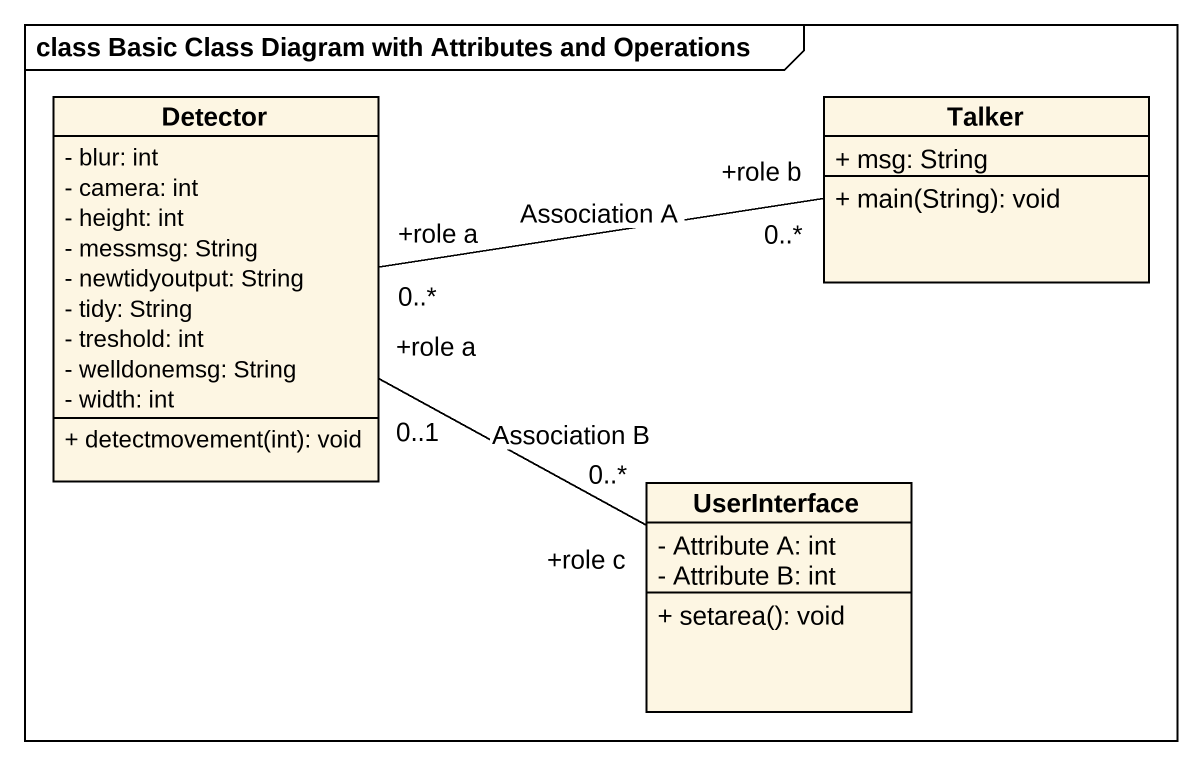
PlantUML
@startuml
mainframe class Basic Class Diagram with Attributes and Operations
hide circle
hide empty members
skinparam classAttributeIconSize 0
class Detector {
  - blur: int
  - camera: int
  - height: int
  - messmsg: String
  - newtidyoutput: String
  - tidy: String
  - treshold: int
  - welldonemsg: String
  - width: int
  + detectmovement(int): void
}
class Talker {
  + msg: String
  + main(String): void
}
class UserInterface {
  - Attribute A: int
  - Attribute B: int
  + setarea(): void
}
Detector "+role a\n0..*" -right- "+role b\n0..*" Talker : Association A
Detector "+role a\n0..1" -right- "+role c\n0..*" UserInterface : Association B
@enduml
